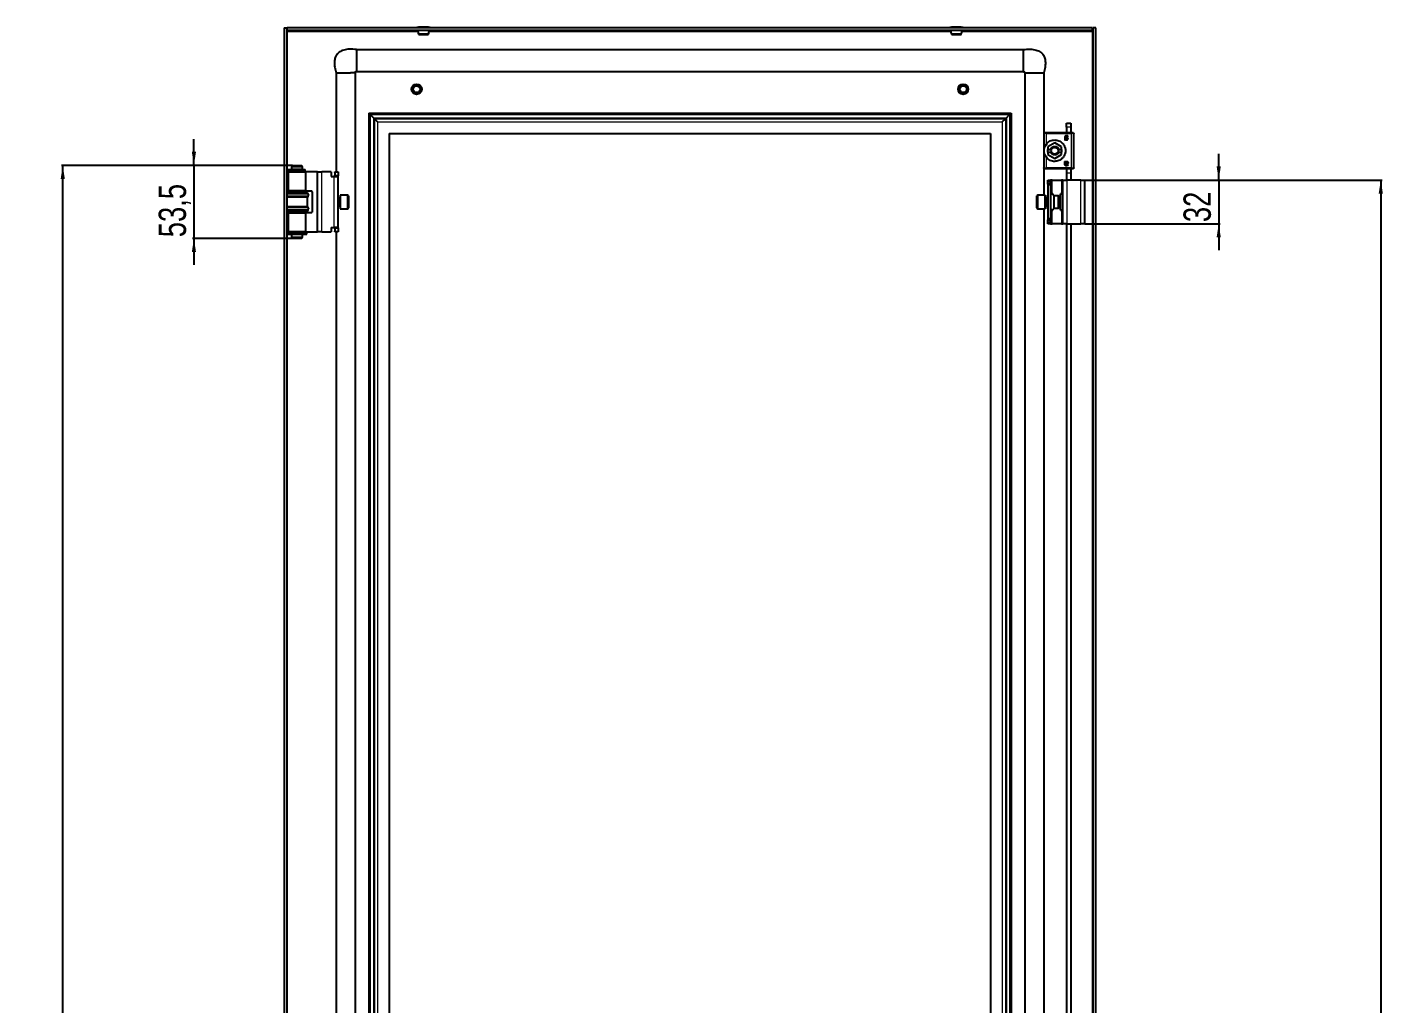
# Model space of a CAD drawing. Header units: millimetres. Extents: x -595 to 1655, y -1707 to 978.
# Drawn here: x 663 to 1655, y 8 to 723 of the extents above; entities that cross this region are included whole.
import ezdxf

# ---------------------------------------------------------------- set-up
doc = ezdxf.new("R2010")
doc.units = ezdxf.units.MM
doc.layers.add('FORMAT', color=7, linetype='Continuous')
doc.styles.add('SLDTEXTSTYLE0', font='TXT', dxfattribs={"width": 0.75})
doc.dimstyles.new('SLDDIMSTYLE0', dxfattribs={"dimtxt": 20, "dimasz": 10, "dimexe": 0, "dimexo": 0.0625, "dimgap": 5, "dimtad": 2, "dimdec": 1, "dimrnd": 1e-09, "dimzin": 12, "dimdsep": 46, "dimtxsty": 'SLDTEXTSTYLE0', "dimsah": 1, "dimcen": 0.09, "dimadec": 0, "dimazin": 3, "dimtfac": 1, "dimtofl": 0, "dimtmove": 0, "dimatfit": 3, "dimfxl": 0, "dimfrac": 2, "dimtolj": 1, "dimtzin": 12, "dimarcsym": 0})
doc.dimstyles.new('SLDDIMSTYLE1', dxfattribs={"dimtxt": 20, "dimasz": 10, "dimexe": 0, "dimexo": 0.0625, "dimgap": 5, "dimtad": 2, "dimdec": 1, "dimrnd": 1e-09, "dimzin": 12, "dimdsep": 46, "dimtxsty": 'SLDTEXTSTYLE0', "dimsah": 1, "dimcen": 0.09, "dimadec": 0, "dimazin": 3, "dimtfac": 1, "dimtmove": 0, "dimatfit": 0, "dimfxl": 0, "dimfrac": 2, "dimtolj": 1, "dimtzin": 12, "dimarcsym": 0})

# ---------------------------------------------------------------- blocks, each defined once
blk = doc.blocks.new('_D_6')
at = {"layer": 'FORMAT'}
for p, q in [((857.26, 621.59), (688.18, 621.59)), ((689.18, -1331.91), (689.18, 621.59)), ((857.26, -1331.91), (688.18, -1331.91))]:
    blk.add_line(p, q, dxfattribs=at)
for points in [[(689.18, 621.59), (687.65, 611.59), (690.72, 611.59)], [(689.18, -1331.91), (690.72, -1321.91), (687.65, -1321.91)]]:
    blk.add_solid(points, dxfattribs=at)
at = {"layer": 'FORMAT', "insert": (663.4, -395.8), "char_height": 20, "attachment_point": 1, "rotation": 90, "style": 'SLDTEXTSTYLE0'}
blk.add_mtext('1953,5', dxfattribs=at)
blk = doc.blocks.new('_D_7')
at = {"layer": 'FORMAT'}
for p, q in [((785.18, 621.59), (785.18, 640.82)), ((857.26, 621.59), (784.18, 621.59)), ((785.18, 621.59), (785.18, 568.09)), ((857.26, 568.09), (784.18, 568.09)), ((785.18, 568.09), (785.18, 548.86))]:
    blk.add_line(p, q, dxfattribs=at)
for points in [[(785.18, 621.59), (786.72, 631.59), (783.65, 631.59)], [(785.18, 568.09), (783.65, 558.09), (786.72, 558.09)]]:
    blk.add_solid(points, dxfattribs=at)
at = {"layer": 'FORMAT', "insert": (759.4, 568.98), "char_height": 20, "attachment_point": 1, "rotation": 90, "style": 'SLDTEXTSTYLE0'}
blk.add_mtext('53,5', dxfattribs=at)
blk = doc.blocks.new('_D_8')
at = {"layer": 'FORMAT'}
for p, q in [((1437.2, 610.84), (1654.8, 610.84)), ((1653.8, 610.84), (1653.8, -1321.16)), ((1437.2, -1321.16), (1654.8, -1321.16))]:
    blk.add_line(p, q, dxfattribs=at)
for points in [[(1653.8, 610.84), (1652.27, 600.84), (1655.34, 600.84)], [(1653.8, -1321.16), (1655.34, -1311.16), (1652.27, -1311.16)]]:
    blk.add_solid(points, dxfattribs=at)
at = {"layer": 'FORMAT', "insert": (1628.02, -384.72), "char_height": 20, "attachment_point": 1, "rotation": 90, "style": 'SLDTEXTSTYLE0'}
blk.add_mtext('1932', dxfattribs=at)
blk = doc.blocks.new('_D_9')
at = {"layer": 'FORMAT'}
for p, q in [((1535.19, 610.84), (1535.19, 630.07)), ((1437.2, 610.84), (1536.19, 610.84)), ((1535.19, 610.84), (1535.19, 578.84)), ((1437.2, 578.84), (1536.19, 578.84)), ((1535.19, 578.84), (1535.19, 559.61))]:
    blk.add_line(p, q, dxfattribs=at)
for points in [[(1535.19, 610.84), (1536.73, 620.84), (1533.66, 620.84)], [(1535.19, 578.84), (1533.66, 568.84), (1536.73, 568.84)]]:
    blk.add_solid(points, dxfattribs=at)
at = {"layer": 'FORMAT', "insert": (1509.41, 580.06), "char_height": 20, "attachment_point": 1, "rotation": 90, "style": 'SLDTEXTSTYLE0'}
blk.add_mtext('32', dxfattribs=at)

msp = doc.modelspace()

# ---------------------------------------------------------------- linework, layer by layer
at = {"color": 7, "linetype": 'Continuous', "lineweight": 25}
for p, q in [((851.19, 722.34), (853.19, 722.34)), ((851.19, 722.34), (851.19, -1432.66)), ((853.19, 722.34), (853.19, -1432.66)), ((853.49, 720.34), (853.49, 722.34)), ((1442.89, 722.34), (853.49, 722.34)), ((1442.89, 720.34), (853.49, 720.34)), ((853.79, 719.74), (853.59, 720.34)), ((953.19, 717.72), (949.6, 717.72)), ((950.09, 717.34), (956.29, 717.34)), ((956.78, 717.72), (953.19, 717.72)), ((1346.78, 717.72), (1339.6, 717.72)), ((1340.09, 717.34), (1346.29, 717.34)), ((1442.8, 720.34), (1442.59, 719.74)), ((1442.89, 720.34), (1442.89, 722.34)), ((1445.19, 722.34), (1443.19, 722.34)), ((1443.19, -1432.66), (1443.19, 722.34)), ((1445.19, -1432.66), (1445.19, 722.34)), ((904.19, 706.34), (904.19, 690.5)), ((904.19, 706.34), (1392.19, 706.34)), ((889.19, 689.34), (890.17, 689.34)), ((889.19, 689.34), (889.19, 616.84)), ((890.17, 689.34), (892.62, 689.34)), ((892.62, 689.34), (896.19, 689.34)), ((896.19, 689.34), (899.76, 689.34)), ((903.19, 689.34), (903.19, -1399.66)), ((904.19, 690.34), (1392.19, 690.34)), ((1393.19, 689.34), (1393.19, -1399.66)), ((1407.19, 689.34), (1407.19, 645.01)), ((913.19, 659.84), (913.19, -1370.16)), ((913.19, 659.84), (914.19, 658.84)), ((913.19, 659.84), (1383.19, 659.84)), ((914.29, 658.74), (916.6, 656.43)), ((916.6, 656.43), (917.29, 655.74)), ((917.29, 655.74), (919.6, 653.43)), ((1376.78, 653.43), (1379.09, 655.74)), ((1379.09, 655.74), (1379.78, 656.43)), ((1379.78, 656.43), (1382.09, 658.74)), ((1382.19, 658.84), (1383.19, 659.84)), ((1383.19, 659.84), (1383.19, -1370.16)), ((1427.19, 645.34), (1409.19, 645.34)), ((1423.89, 652.54), (1426.89, 652.54)), ((1423.89, 649.54), (1423.89, 652.54)), ((1423.89, 649.54), (1423.89, 645.34)), ((1426.89, 652.54), (1426.89, 649.54)), ((1426.89, 649.54), (1426.89, 645.34)), ((1427.79, 645.34), (1427.54, 645.34)), ((928.19, 644.84), (1368.19, 644.84)), ((928.19, 644.84), (928.19, -1355.16)), ((1368.19, 644.84), (1368.19, -1355.16)), ((1407.19, 644.84), (1407.19, 619.84)), ((1408.02, 635.47), (1409.53, 637.72)), ((1415.19, 638.06), (1410.24, 635.2)), ((1410.24, 635.2), (1410.24, 633.34)), ((1420.14, 635.2), (1415.19, 638.06)), ((1420.14, 633.34), (1420.14, 635.2)), ((1422.63, 642.3), (1422.63, 640.43)), ((1423.09, 640.43), (1423.09, 640.71)), ((1423.48, 640.4), (1423.09, 640.71)), ((1423.16, 642.05), (1423.16, 642.26)), ((1423.54, 642.05), (1423.16, 642.05)), ((1423.16, 641.69), (1423.59, 641.69)), ((1423.16, 641.1), (1423.16, 641.69)), ((1429.19, 619.84), (1429.19, 644.84)), ((1409.53, 626.96), (1408.02, 629.21)), ((1410.24, 633.34), (1412.2, 633.34)), ((1410.24, 631.34), (1410.24, 633.34)), ((1410.24, 631.34), (1410.24, 629.48)), ((1410.24, 631.34), (1412.2, 631.34)), ((1410.24, 629.48), (1415.19, 626.62)), ((1412.9, 633.34), (1412.2, 633.34)), ((1412.2, 631.34), (1412.9, 631.34)), ((1415.19, 626.62), (1420.14, 629.48)), ((1418.18, 633.34), (1417.48, 633.34)), ((1417.48, 631.34), (1418.18, 631.34)), ((1418.18, 633.34), (1420.14, 633.34)), ((1418.18, 631.34), (1420.14, 631.34)), ((1420.14, 633.34), (1420.14, 631.34)), ((1420.14, 629.48), (1420.14, 631.34)), ((853.54, 618.54), (853.54, 617.64)), ((853.54, 618.54), (866.43, 618.54)), ((853.54, 617.64), (866.43, 617.64)), ((854.24, 616.84), (854.24, 602.84)), ((854.24, 616.84), (867.14, 616.84)), ((857.27, 621.59), (856.69, 620.59)), ((856.69, 620.59), (856.69, 618.59)), ((864.69, 620.59), (856.69, 620.59)), ((861.45, 618.59), (856.69, 618.59)), ((856.69, 617.59), (856.69, 616.84)), ((861.45, 617.59), (856.69, 617.59)), ((857.19, 618.59), (857.19, 618.54)), ((857.19, 617.64), (857.19, 617.59)), ((857.27, 621.59), (864.11, 621.59)), ((864.69, 618.59), (861.45, 618.59)), ((864.69, 617.59), (861.45, 617.59)), ((864.69, 620.59), (864.11, 621.59)), ((864.19, 618.54), (864.19, 618.59)), ((864.19, 617.59), (864.19, 617.64)), ((864.69, 618.59), (864.69, 620.59)), ((864.69, 616.84), (864.69, 617.59)), ((866.43, 618.54), (866.52, 618.54)), ((866.43, 617.64), (866.52, 617.64)), ((866.52, 617.64), (866.52, 618.54)), ((866.52, 618.54), (866.72, 618.54)), ((866.52, 617.64), (866.72, 617.64)), ((866.72, 617.64), (866.72, 618.54)), ((867.14, 602.84), (867.14, 616.84)), ((875.24, 616.84), (867.14, 616.84)), ((875.74, 616.84), (875.24, 616.84)), ((875.74, 616.84), (878.74, 616.84)), ((875.74, 572.84), (875.74, 616.84)), ((885.74, 616.84), (878.74, 616.84)), ((885.74, 616.84), (885.74, 613.54)), ((888.24, 616.84), (890.74, 616.84)), ((888.24, 616.34), (888.24, 616.84)), ((888.24, 616.34), (888.24, 614.34)), ((890.74, 616.84), (890.74, 616.34)), ((890.74, 616.34), (890.74, 614.34)), ((1407.19, 619.66), (1407.19, 599.84)), ((1409.19, 619.34), (1427.19, 619.34)), ((1422.63, 622.38), (1422.63, 624.25)), ((1423.09, 624.25), (1423.09, 623.97)), ((1423.16, 622.99), (1423.16, 623.57)), ((1423.59, 622.99), (1423.16, 622.99)), ((1423.54, 622.63), (1423.16, 622.63)), ((1423.16, 622.63), (1423.16, 622.41)), ((1423.89, 619.43), (1423.89, 616.04)), ((1423.89, 616.04), (1423.89, 610.84)), ((1426.89, 619.43), (1426.89, 616.04)), ((1426.89, 616.04), (1426.89, 610.84)), ((1427.54, 619.34), (1427.79, 619.34)), ((885.74, 613.54), (887.74, 613.54)), ((887.74, 613.54), (890.74, 613.54)), ((888.24, 613.84), (888.24, 614.34)), ((890.74, 613.84), (888.24, 613.84)), ((888.24, 613.84), (888.24, 613.54)), ((890.74, 614.34), (890.74, 613.84)), ((890.74, 613.54), (890.74, 613.84)), ((890.74, 576.14), (890.74, 613.54)), ((1410.19, 610.84), (1412.19, 610.84)), ((1410.19, 609.84), (1410.19, 610.84)), ((1410.19, 608.84), (1410.19, 609.84)), ((1410.19, 607.84), (1410.19, 608.84)), ((1412.19, 607.84), (1410.19, 607.84)), ((1410.19, 607.84), (1410.19, 607.34)), ((1412.19, 607.34), (1410.19, 607.34)), ((1410.19, 607.34), (1410.19, 582.34)), ((1412.19, 610.84), (1412.19, 609.84)), ((1413.19, 610.84), (1412.19, 610.84)), ((1412.19, 608.84), (1412.19, 609.84)), ((1412.19, 608.84), (1412.19, 607.84)), ((1412.19, 607.84), (1412.19, 607.34)), ((1412.19, 607.34), (1412.19, 582.34)), ((1413.19, 610.84), (1420.19, 610.84)), ((1421.19, 610.84), (1420.19, 610.84)), ((1421.19, 610.84), (1424.19, 610.84)), ((1421.19, 578.84), (1421.19, 610.84)), ((1434.19, 610.84), (1424.19, 610.84)), ((1434.19, 610.84), (1437.19, 610.84)), ((1437.19, 578.84), (1437.19, 610.84)), ((853.19, 601.84), (868.19, 601.84)), ((868.19, 601.24), (853.19, 601.24)), ((868.19, 598.44), (853.19, 598.44)), ((867.14, 602.84), (854.24, 602.84)), ((856.69, 602.84), (856.69, 601.84)), ((864.69, 601.84), (864.69, 602.84)), ((867.14, 602.84), (871.24, 602.84)), ((868.19, 601.24), (868.19, 601.84)), ((868.89, 600.55), (868.19, 601.24)), ((868.19, 598.44), (868.89, 599.12)), ((868.19, 591.24), (868.19, 598.44)), ((871.74, 602.34), (871.74, 587.34)), ((891.99, 597.84), (890.74, 597.84)), ((897.64, 599.84), (892.24, 599.84)), ((892.24, 599.84), (892.24, 589.84)), ((898.24, 599.24), (898.24, 590.44)), ((1402.19, 592.59), (1402.19, 599.24)), ((1408.19, 599.84), (1402.79, 599.84)), ((1408.19, 592.28), (1408.19, 599.84)), ((1409.69, 597.84), (1408.44, 597.84)), ((1410.19, 599.84), (1409.69, 599.84)), ((1409.69, 599.84), (1409.69, 598.63)), ((1409.69, 598.63), (1409.69, 589.84)), ((1412.19, 600.84), (1413.19, 600.84)), ((1413.89, 600.84), (1413.19, 600.84)), ((1413.89, 600.84), (1413.89, 600.39)), ((1417.82, 599.34), (1414.69, 599.34)), ((1414.69, 590.34), (1414.69, 599.34)), ((1418.69, 598.84), (1417.82, 599.34)), ((1417.82, 590.34), (1417.82, 599.34)), ((1418.69, 590.84), (1418.69, 598.84)), ((1419.49, 588.84), (1419.49, 600.84)), ((1420.19, 600.84), (1419.49, 600.84)), ((1420.19, 600.84), (1421.19, 600.84)), ((868.19, 591.24), (853.19, 591.24)), ((868.19, 588.44), (853.19, 588.44)), ((853.19, 587.84), (868.19, 587.84)), ((854.24, 586.84), (854.24, 572.84)), ((854.24, 586.84), (867.14, 586.84)), ((856.69, 587.84), (856.69, 586.84)), ((864.69, 586.84), (864.69, 587.84)), ((867.14, 572.84), (867.14, 586.84)), ((871.24, 586.84), (867.14, 586.84)), ((868.89, 590.55), (868.19, 591.24)), ((868.19, 588.44), (868.89, 589.13)), ((868.19, 587.84), (868.19, 588.44)), ((890.74, 591.84), (891.99, 591.84)), ((892.24, 589.84), (897.64, 589.84)), ((1402.19, 590.44), (1402.19, 592.59)), ((1402.79, 589.84), (1408.19, 589.84)), ((1407.19, 589.84), (1407.19, -29.99)), ((1408.19, 589.84), (1408.19, 592.28)), ((1408.44, 591.84), (1409.69, 591.84)), ((1409.69, 589.84), (1410.19, 589.84)), ((1413.19, 588.84), (1412.19, 588.84)), ((1413.19, 588.84), (1413.89, 588.84)), ((1413.89, 589.29), (1413.89, 588.84)), ((1414.69, 590.34), (1417.82, 590.34)), ((1417.82, 590.34), (1418.69, 590.84)), ((1419.49, 588.84), (1420.19, 588.84)), ((1421.19, 588.84), (1420.19, 588.84)), ((885.74, 576.14), (887.74, 576.14)), ((885.74, 576.14), (885.74, 572.84)), ((890.74, 576.14), (887.74, 576.14)), ((888.24, 576.14), (888.24, 575.84)), ((888.24, 575.84), (890.74, 575.84)), ((888.24, 575.34), (888.24, 575.84)), ((890.74, 575.84), (890.74, 576.14)), ((890.74, 575.84), (890.74, 575.34)), ((1412.19, 582.34), (1410.19, 582.34)), ((1410.19, 582.34), (1410.19, 581.84)), ((1410.19, 581.84), (1412.19, 581.84)), ((1410.19, 580.84), (1410.19, 581.84)), ((1410.19, 579.84), (1410.19, 580.84)), ((1410.19, 578.84), (1410.19, 579.84)), ((1412.19, 578.84), (1410.19, 578.84)), ((1412.19, 582.34), (1412.19, 581.84)), ((1412.19, 581.84), (1412.19, 580.84)), ((1412.19, 579.84), (1412.19, 580.84)), ((1412.19, 579.84), (1412.19, 578.84)), ((1412.19, 578.84), (1413.19, 578.84)), ((1420.19, 578.84), (1413.19, 578.84)), ((1420.19, 578.84), (1421.19, 578.84)), ((1424.19, 578.84), (1421.19, 578.84)), ((1423.89, 578.84), (1423.89, -29.66)), ((1424.19, 578.84), (1434.19, 578.84)), ((1426.89, 578.84), (1426.89, -29.66)), ((1437.19, 578.84), (1434.19, 578.84)), ((853.54, 572.04), (853.54, 571.14)), ((853.54, 572.04), (857.53, 572.04)), ((853.54, 571.14), (857.53, 571.14)), ((867.14, 572.84), (854.24, 572.84)), ((856.69, 572.84), (856.69, 572.09)), ((861.45, 572.09), (856.69, 572.09)), ((856.69, 571.09), (856.69, 569.09)), ((861.45, 571.09), (856.69, 571.09)), ((856.69, 569.09), (857.27, 568.09)), ((856.69, 569.09), (861.45, 569.09)), ((857.19, 572.09), (857.19, 572.04)), ((857.19, 571.14), (857.19, 571.09)), ((861.34, 568.09), (857.27, 568.09)), ((857.53, 572.04), (858.18, 572.04)), ((857.53, 571.14), (858.18, 571.14)), ((858.18, 572.04), (858.52, 572.04)), ((858.18, 571.14), (858.52, 571.14)), ((858.52, 571.14), (858.52, 572.04)), ((858.52, 572.04), (858.52, 572.04)), ((858.52, 571.14), (858.52, 571.14)), ((864.11, 568.09), (861.34, 568.09)), ((864.69, 572.09), (861.45, 572.09)), ((864.69, 571.09), (861.45, 571.09)), ((861.45, 569.09), (864.69, 569.09)), ((863.61, 572.04), (863.61, 571.14)), ((863.61, 572.04), (863.63, 572.04)), ((863.61, 571.14), (863.63, 571.14)), ((863.63, 572.04), (864.93, 572.04)), ((863.63, 571.14), (864.93, 571.14)), ((864.11, 568.09), (864.69, 569.09)), ((864.19, 572.04), (864.19, 572.09)), ((864.19, 571.09), (864.19, 571.14)), ((864.69, 572.09), (864.69, 572.84)), ((864.69, 569.09), (864.69, 571.09)), ((864.93, 572.04), (865.65, 572.04)), ((864.93, 571.14), (865.65, 571.14)), ((865.65, 572.04), (867.84, 572.04)), ((865.65, 571.14), (867.84, 571.14)), ((867.14, 572.84), (875.24, 572.84)), ((867.84, 571.14), (867.84, 572.04)), ((875.24, 572.84), (875.74, 572.84)), ((878.74, 572.84), (875.74, 572.84)), ((878.74, 572.84), (885.74, 572.84)), ((888.24, 575.34), (888.24, 573.34)), ((888.24, 572.84), (888.24, 573.34)), ((890.74, 572.84), (888.24, 572.84)), ((889.19, 572.84), (889.19, -58.16)), ((890.74, 575.34), (890.74, 573.34)), ((890.74, 573.34), (890.74, 572.84))]:
    msp.add_line(p, q, dxfattribs=at)
at = {"color": 8, "linetype": 'Continuous', "lineweight": 18}
for p, q in [((853.79, 618.54), (853.79, 719.74)), ((853.79, 719.74), (949.14, 719.74)), ((953.19, 722.46), (948.33, 722.46)), ((953.19, 722.59), (948.44, 722.59)), ((957.94, 722.59), (953.19, 722.59)), ((958.05, 722.46), (953.19, 722.46)), ((957.23, 719.74), (1339.14, 719.74)), ((1348.05, 722.46), (1338.33, 722.46)), ((1347.94, 722.59), (1338.44, 722.59)), ((1347.23, 719.74), (1442.59, 719.74)), ((1442.59, 719.74), (1442.59, -1430.06)), ((914.19, 658.84), (914.19, -1369.16)), ((914.19, 658.84), (1382.19, 658.84)), ((914.29, 658.74), (914.29, -1369.06)), ((914.29, 658.74), (1382.09, 658.74)), ((916.6, 656.43), (1379.78, 656.43)), ((916.6, 656.43), (916.6, -1366.75)), ((917.29, 655.74), (1379.09, 655.74)), ((917.29, 655.74), (917.29, -1366.06)), ((1379.09, 655.74), (1379.09, -1366.06)), ((1379.78, 656.43), (1379.78, -1366.75)), ((1382.09, 658.74), (1382.09, -1369.06)), ((1382.19, 658.84), (1382.19, -1369.16)), ((919.6, 653.43), (1376.78, 653.43)), ((919.6, 653.43), (919.6, -1363.75)), ((1376.78, 653.43), (1376.78, -1363.75)), ((1426.89, 649.54), (1423.89, 649.54)), ((1409.19, 637.4), (1409.19, 644.84)), ((1409.19, 644.84), (1427.19, 644.84)), ((1427.19, 644.84), (1427.19, 619.84)), ((1409.19, 619.84), (1409.19, 627.28)), ((1415.19, 629.84), (1415.19, 629.19)), ((853.79, 601.84), (853.79, 617.64)), ((866.43, 618.54), (866.43, 617.64)), ((875.24, 616.84), (875.24, 572.84)), ((878.74, 572.84), (878.74, 616.84)), ((890.74, 616.34), (888.24, 616.34)), ((1427.19, 619.84), (1409.19, 619.84)), ((1423.89, 616.04), (1426.89, 616.04)), ((887.74, 576.14), (887.74, 613.54)), ((888.24, 614.34), (890.74, 614.34)), ((1412.19, 609.84), (1410.19, 609.84)), ((1410.19, 608.84), (1412.19, 608.84)), ((1413.19, 600.84), (1413.19, 610.84)), ((1420.19, 610.84), (1420.19, 600.84)), ((1424.19, 578.84), (1424.19, 610.84)), ((1434.19, 578.84), (1434.19, 610.84)), ((868.89, 600.55), (853.19, 600.55)), ((868.89, 599.12), (853.19, 599.12)), ((891.99, 597.43), (891.99, 597.84)), ((891.99, 591.84), (891.99, 597.43)), ((897.64, 589.84), (897.64, 599.84)), ((1402.79, 599.84), (1402.79, 592.28)), ((1408.44, 597.84), (1408.44, 591.84)), ((868.89, 590.55), (853.19, 590.55)), ((868.89, 589.13), (853.19, 589.13)), ((853.79, 572.04), (853.79, 587.84)), ((1402.79, 592.28), (1402.79, 589.84)), ((1413.19, 578.84), (1413.19, 588.84)), ((1420.19, 588.84), (1420.19, 578.84)), ((1412.19, 580.84), (1410.19, 580.84)), ((1410.19, 579.84), (1412.19, 579.84)), ((853.79, -56.46), (853.79, 571.14)), ((857.53, 572.04), (857.53, 571.14)), ((858.18, 572.04), (858.18, 571.14)), ((858.52, 572.04), (858.52, 571.14)), ((863.63, 572.04), (863.63, 571.14)), ((864.93, 572.04), (864.93, 571.14)), ((865.65, 572.04), (865.65, 571.14)), ((890.74, 575.34), (888.24, 575.34)), ((888.24, 573.34), (890.74, 573.34))]:
    msp.add_line(p, q, dxfattribs=at)
at = {"color": 7, "linetype": 'Continuous', "lineweight": 25}
for centre, radius in [((948.19, 677.34), 3.75), ((948.19, 677.34), 3), ((948.19, 677.34), 2.5), ((1348.19, 677.34), 3.75), ((1348.19, 677.34), 3), ((1348.19, 677.34), 2.5)]:
    msp.add_circle(centre, radius, dxfattribs=at)
for centre, radius, start, end in [((948.45, 722.46), 0.126, 96.02558, 180), ((974.09, 722.4), 25.77, 179.86102, 180.13898), ((953.19, 677.59), 45.25, 90.0016, 96.02558), ((955.31, 720.07), 6.18, 177.53422, 202.36543), ((950.09, 717.84), 0.5, 193.38346, 270), ((953.19, 677.59), 45.25, 83.97442, 89.9984), ((956.29, 717.84), 0.5, 270, 346.61654), ((951.07, 720.07), 6.18, 337.63457, 2.46578), ((957.92, 722.46), 0.126, 0, 83.97442), ((932.28, 722.4), 25.77, 359.86102, 0.13898), ((1338.45, 722.46), 0.126, 96.02558, 180), ((1364.09, 722.4), 25.77, 179.86102, 180.13898), ((1343.19, 677.59), 45.25, 90.0016, 96.02558), ((1345.31, 720.07), 6.18, 177.53422, 202.36543), ((1340.09, 717.84), 0.5, 193.38346, 270), ((1343.19, 677.59), 45.25, 83.97442, 89.9984), ((1346.29, 717.84), 0.5, 270, 346.61654), ((1341.07, 720.07), 6.18, 337.63457, 2.46578), ((1347.92, 722.46), 0.126, 0, 83.97442), ((1322.28, 722.4), 25.77, 359.86102, 0.13898), ((868.19, 599.84), 1, 314.427, 45.573), ((871.24, 602.34), 0.5, 0, 90), ((891.99, 598.09), 0.25, 270, 0), ((897.64, 599.24), 0.6, 360, 90), ((1402.79, 599.24), 0.6, 90, 180), ((1408.44, 598.09), 0.25, 180, 270), ((868.19, 589.84), 1, 314.427, 45.573), ((871.24, 587.34), 0.5, 270, 0), ((891.99, 591.59), 0.25, 0, 90), ((897.64, 590.44), 0.6, 270, 0), ((1402.79, 590.44), 0.6, 180, 270), ((1408.44, 591.59), 0.25, 90, 180)]:
    msp.add_arc(centre, radius, start, end, dxfattribs=at)
for points, knots in [([(853.49, 720.64), (853.46, 720.72), (853.35, 721.04), (853.23, 721.61), (853.2, 722.09), (853.19, 722.34)], [0, 0, 0, 0, 0.141742, 0.566203, 1, 1, 1, 1]), ([(853.49, 720.34), (853.54, 720.34), (853.59, 720.27), (853.69, 720.05), (853.74, 719.9), (853.79, 719.74)], [0, 0, 0, 0, 0.5, 0.5, 1, 1, 1, 1]), ([(1442.59, 719.74), (1442.64, 719.9), (1442.69, 720.05), (1442.79, 720.27), (1442.84, 720.34), (1442.89, 720.34)], [0, 0, 0, 0, 0.5, 0.5, 1, 1, 1, 1]), ([(1443.19, 722.34), (1443.16, 721.96), (1443.13, 721.39), (1442.95, 720.82), (1442.89, 720.62)], [0, 0, 0, 0, 0.662931, 1, 1, 1, 1]), ([(904.19, 706.34), (902.46, 706.51), (899.32, 706.81), (894.99, 706.3), (891.56, 704.87), (889.35, 702.55), (888.26, 699.79), (887.94, 696.74), (888.24, 693.18), (888.86, 690.69), (889.19, 689.34)], [0, 0, 0, 0, 0.176713, 0.320911, 0.440308, 0.54837, 0.6374, 0.738878, 0.858543, 1, 1, 1, 1]), ([(1392.19, 706.34), (1393.92, 706.51), (1397.06, 706.81), (1401.38, 706.3), (1404.81, 704.87), (1407.03, 702.55), (1408.11, 699.79), (1408.43, 696.74), (1408.14, 693.18), (1407.52, 690.69), (1407.19, 689.34)], [0, 0, 0, 0, 0.176713, 0.320911, 0.440308, 0.54837, 0.6374, 0.738878, 0.858543, 1, 1, 1, 1]), ([(1392.19, 706.34), (1392.19, 706.31), (1392.19, 706.25), (1392.19, 705.6), (1392.19, 704.14), (1392.19, 701.95), (1392.19, 699.95), (1392.19, 698.34), (1392.19, 696.73), (1392.19, 694.73), (1392.19, 692.55), (1392.19, 691.04), (1392.19, 690.64), (1392.19, 690.5)], [0, 0, 0, 0, 0.069165, 0.1363, 0.267291, 0.398282, 0.465417, 0.534583, 0.603748, 0.670883, 0.801874, 0.932865, 1, 1, 1, 1]), ([(903.08, 689.34), (903.05, 689.34), (902.96, 689.34), (902.51, 689.34), (902.21, 689.34)], [0, 0, 0, 0, 0.356727, 1, 1, 1, 1]), ([(903.15, 689.34), (903.17, 689.48), (903.19, 689.72), (903.33, 689.92), (903.45, 690.01), (903.5, 690.11), (903.52, 690.18), (903.53, 690.24), (903.55, 690.28), (903.57, 690.31), (903.6, 690.36), (903.66, 690.41), (903.78, 690.47), (903.97, 690.51), (904.11, 690.5), (904.19, 690.5)], [0, 0, 0, 0, 0.233411, 0.418546, 0.549351, 0.595026, 0.631329, 0.647111, 0.661994, 0.676639, 0.691742, 0.725563, 0.766794, 0.872627, 1, 1, 1, 1]), ([(903.19, 689.34), (903.34, 689.57), (903.61, 689.97), (904.01, 690.23), (904.19, 690.34)], [0, 0, 0, 0, 0.561561, 1, 1, 1, 1]), ([(1392.19, 690.5), (1392.29, 690.49), (1392.43, 690.47), (1392.58, 690.4), (1392.67, 690.34), (1392.72, 690.28), (1392.76, 690.21), (1392.79, 690.13), (1392.86, 689.96), (1393.03, 689.88), (1393.18, 689.65), (1393.21, 689.45), (1393.22, 689.34)], [0, 0, 0, 0, 0.146823, 0.202041, 0.247643, 0.28691, 0.323569, 0.360785, 0.40083, 0.628513, 0.79432, 1, 1, 1, 1]), ([(1393.19, 689.34), (1393.04, 689.57), (1392.77, 689.97), (1392.37, 690.23), (1392.19, 690.34)], [0, 0, 0, 0, 0.561561, 1, 1, 1, 1]), ([(1393.3, 689.34), (1393.33, 689.34), (1393.42, 689.34), (1393.87, 689.34), (1394.17, 689.34)], [0, 0, 0, 0, 0.350861, 1, 1, 1, 1]), ([(1409.19, 627.28), (1408.9, 627.66), (1408.33, 628.41), (1407.77, 629.66), (1407.42, 630.94), (1407.3, 632.34), (1407.42, 633.74), (1407.78, 635.02), (1408.33, 636.27), (1408.9, 637.02), (1409.19, 637.4)], [0, 0, 0, 0, 0.125762, 0.25037, 0.375307, 0.500139, 0.62481, 0.749763, 0.874888, 1, 1, 1, 1]), ([(1423.74, 643.34), (1423.59, 643.33), (1423.37, 643.32), (1423.09, 643.23), (1422.9, 643.11), (1422.76, 642.94), (1422.65, 642.67), (1422.64, 642.44), (1422.63, 642.3)], [0, 0, 0, 0, 0.250089, 0.382495, 0.500259, 0.622163, 0.750133, 1, 1, 1, 1]), ([(1422.63, 640.43), (1422.63, 640.42), (1422.63, 640.4), (1422.65, 640.38), (1422.67, 640.36), (1422.75, 640.34), (1422.81, 640.34), (1422.86, 640.34)], [0, 0, 0, 0, 0.124881, 0.183376, 0.250934, 0.500336, 1, 1, 1, 1]), ([(1422.86, 640.34), (1422.9, 640.34), (1422.97, 640.34), (1423.05, 640.36), (1423.07, 640.38), (1423.09, 640.4), (1423.09, 640.42), (1423.09, 640.43)], [0, 0, 0, 0, 0.499718, 0.749437, 0.810587, 0.875078, 1, 1, 1, 1]), ([(1423.09, 640.71), (1423.21, 640.6), (1423.4, 640.43), (1423.67, 640.32), (1423.84, 640.28), (1423.92, 640.28), (1423.96, 640.28)], [0, 0, 0, 0, 0.499113, 0.749325, 0.874665, 1, 1, 1, 1]), ([(1423.16, 642.26), (1423.16, 642.35), (1423.17, 642.49), (1423.23, 642.66), (1423.3, 642.77), (1423.41, 642.85), (1423.53, 642.9), (1423.66, 642.92), (1423.75, 642.93), (1423.8, 642.93)], [0, 0, 0, 0, 0.250023, 0.382539, 0.499802, 0.620838, 0.749652, 0.874777, 1, 1, 1, 1]), ([(1423.88, 640.69), (1423.81, 640.7), (1423.67, 640.71), (1423.41, 640.84), (1423.26, 641), (1423.16, 641.1)], [0, 0, 0, 0, 0.249939, 0.499864, 1, 1, 1, 1]), ([(1424.92, 641.12), (1424.92, 641.2), (1424.91, 641.36), (1424.82, 641.58), (1424.66, 641.75), (1424.39, 641.92), (1424.01, 642.03), (1423.7, 642.04), (1423.54, 642.05)], [0, 0, 0, 0, 0.125049, 0.249886, 0.370856, 0.49982, 0.749609, 1, 1, 1, 1]), ([(1423.59, 641.69), (1423.69, 641.69), (1423.87, 641.68), (1424.09, 641.62), (1424.24, 641.53), (1424.33, 641.43), (1424.39, 641.3), (1424.39, 641.21), (1424.39, 641.16)], [0, 0, 0, 0, 0.279652, 0.500248, 0.629485, 0.750186, 0.875763, 1, 1, 1, 1]), ([(1424.81, 642.84), (1424.81, 642.9), (1424.81, 642.98), (1424.74, 643.07), (1424.61, 643.16), (1424.28, 643.29), (1423.96, 643.32), (1423.74, 643.34)], [0, 0, 0, 0, 0.124693, 0.187182, 0.249773, 0.500039, 1, 1, 1, 1]), ([(1423.8, 642.93), (1423.96, 642.91), (1424.2, 642.88), (1424.45, 642.76), (1424.58, 642.69), (1424.65, 642.65), (1424.69, 642.64), (1424.7, 642.63)], [0, 0, 0, 0, 0.4987, 0.749508, 0.874949, 0.946783, 1, 1, 1, 1]), ([(1424.39, 641.16), (1424.39, 641.1), (1424.38, 641), (1424.32, 640.88), (1424.25, 640.81), (1424.17, 640.75), (1424.08, 640.72), (1423.98, 640.7), (1423.91, 640.69), (1423.88, 640.69)], [0, 0, 0, 0, 0.249168, 0.373635, 0.49939, 0.619394, 0.749656, 0.87477, 1, 1, 1, 1]), ([(1423.96, 640.28), (1424.09, 640.29), (1424.27, 640.3), (1424.49, 640.38), (1424.65, 640.48), (1424.77, 640.61), (1424.9, 640.82), (1424.91, 641), (1424.92, 641.12)], [0, 0, 0, 0, 0.25007, 0.379181, 0.500499, 0.62417, 0.750842, 1, 1, 1, 1]), ([(1424.7, 642.63), (1424.72, 642.63), (1424.73, 642.64), (1424.75, 642.65), (1424.76, 642.66), (1424.78, 642.68), (1424.8, 642.72), (1424.8, 642.77), (1424.81, 642.81), (1424.81, 642.83), (1424.81, 642.84)], [0, 0, 0, 0, 0.128825, 0.180169, 0.243397, 0.36986, 0.499864, 0.749649, 0.843476, 1, 1, 1, 1]), ([(1422.63, 624.25), (1422.63, 624.26), (1422.63, 624.28), (1422.65, 624.3), (1422.67, 624.32), (1422.75, 624.34), (1422.81, 624.34), (1422.86, 624.34)], [0, 0, 0, 0, 0.124884, 0.1863766, 0.2509142, 0.5003223, 1, 1, 1, 1]), ([(1423.74, 621.34), (1423.67, 621.34), (1423.52, 621.34), (1423.3, 621.38), (1423.09, 621.45), (1422.9, 621.57), (1422.76, 621.74), (1422.65, 622.01), (1422.64, 622.23), (1422.63, 622.38)], [0, 0, 0, 0, 0.125255, 0.250437, 0.383066, 0.500493, 0.622629, 0.75025, 1, 1, 1, 1]), ([(1422.86, 624.34), (1422.9, 624.34), (1422.96, 624.34), (1423.03, 624.32), (1423.06, 624.31), (1423.07, 624.3), (1423.09, 624.28), (1423.09, 624.26), (1423.09, 624.25)], [0, 0, 0, 0, 0.499162, 0.644242, 0.749698, 0.813605, 0.875217, 1, 1, 1, 1]), ([(1423.09, 623.97), (1423.21, 624.08), (1423.4, 624.25), (1423.71, 624.38), (1423.88, 624.39), (1423.96, 624.4)], [0, 0, 0, 0, 0.499364, 0.749701, 1, 1, 1, 1]), ([(1423.16, 623.57), (1423.26, 623.68), (1423.41, 623.84), (1423.63, 623.95), (1423.77, 623.98), (1423.84, 623.98), (1423.88, 623.99)], [0, 0, 0, 0, 0.499765, 0.749504, 0.874771, 1, 1, 1, 1]), ([(1423.16, 622.41), (1423.16, 622.37), (1423.16, 622.28), (1423.18, 622.15), (1423.23, 622.02), (1423.3, 621.91), (1423.41, 621.83), (1423.57, 621.76), (1423.71, 621.76), (1423.8, 621.75)], [0, 0, 0, 0, 0.125295, 0.250514, 0.383518, 0.50035, 0.621938, 0.750243, 1, 1, 1, 1]), ([(1424.92, 623.55), (1424.92, 623.52), (1424.92, 623.44), (1424.89, 623.28), (1424.82, 623.1), (1424.66, 622.92), (1424.39, 622.76), (1424.01, 622.65), (1423.7, 622.64), (1423.54, 622.63)], [0, 0, 0, 0, 0.062637, 0.125278, 0.250072, 0.374841, 0.499994, 0.749696, 1, 1, 1, 1]), ([(1424.39, 623.52), (1424.39, 623.47), (1424.39, 623.38), (1424.33, 623.25), (1424.24, 623.15), (1424.1, 623.06), (1423.87, 623), (1423.69, 622.99), (1423.59, 622.99)], [0, 0, 0, 0, 0.124446, 0.249795, 0.37, 0.499734, 0.719932, 1, 1, 1, 1]), ([(1424.81, 621.84), (1424.81, 621.81), (1424.81, 621.76), (1424.79, 621.67), (1424.74, 621.61), (1424.61, 621.52), (1424.28, 621.39), (1423.96, 621.36), (1423.74, 621.34)], [0, 0, 0, 0, 0.062686, 0.125173, 0.187628, 0.250185, 0.500314, 1, 1, 1, 1]), ([(1423.8, 621.75), (1423.96, 621.76), (1424.27, 621.79), (1424.53, 622), (1424.69, 622.04), (1424.7, 622.05)], [0, 0, 0, 0, 0.498852, 0.946609, 1, 1, 1, 1]), ([(1423.88, 623.99), (1423.95, 623.98), (1424.05, 623.98), (1424.17, 623.93), (1424.25, 623.87), (1424.32, 623.8), (1424.36, 623.71), (1424.39, 623.61), (1424.39, 623.55), (1424.39, 623.52)], [0, 0, 0, 0, 0.249623, 0.37714, 0.499734, 0.62273, 0.749812, 0.874876, 1, 1, 1, 1]), ([(1423.96, 624.4), (1424.09, 624.39), (1424.27, 624.38), (1424.49, 624.29), (1424.65, 624.2), (1424.77, 624.07), (1424.9, 623.86), (1424.91, 623.68), (1424.92, 623.55)], [0, 0, 0, 0, 0.25007, 0.379559, 0.500499, 0.624556, 0.750843, 1, 1, 1, 1]), ([(1424.7, 622.05), (1424.72, 622.04), (1424.73, 622.04), (1424.75, 622.03), (1424.76, 622.02), (1424.78, 621.99), (1424.8, 621.93), (1424.81, 621.88), (1424.81, 621.84)], [0, 0, 0, 0, 0.13107, 0.182437, 0.243796, 0.371388, 0.500442, 1, 1, 1, 1]), ([(1414.69, 599.34), (1414.51, 599.49), (1414.17, 599.8), (1413.97, 600.37), (1413.61, 600.67), (1413.27, 600.8), (1412.91, 600.77), (1412.56, 600.58), (1412.31, 600.22), (1412.23, 599.92), (1412.19, 599.77)], [0, 0, 0, 0, 0.1856756, 0.3710252, 0.4669372, 0.5621716, 0.6563466, 0.7515528, 0.8738418, 1, 1, 1, 1]), ([(1412.19, 589.91), (1412.23, 589.76), (1412.31, 589.46), (1412.56, 589.1), (1412.91, 588.91), (1413.27, 588.88), (1413.61, 589.01), (1413.97, 589.31), (1414.17, 589.88), (1414.51, 590.19), (1414.69, 590.34)], [0, 0, 0, 0, 0.126158, 0.248447, 0.343653, 0.437828, 0.533063, 0.628975, 0.814324, 1, 1, 1, 1])]:
    msp.add_open_spline(points, degree=3, knots=knots, dxfattribs=at)
for points in [[(902.21, 689.34), (901.88, 689.34), (901.22, 689.34), (900.24, 689.34), (899.76, 689.34)], [(1394.17, 689.34), (1394.5, 689.34), (1395.16, 689.34), (1396.13, 689.34), (1396.62, 689.34)], [(1396.62, 689.34), (1397.18, 689.34), (1398.31, 689.34), (1399.56, 689.34), (1400.19, 689.34)], [(1400.19, 689.34), (1400.82, 689.34), (1402.07, 689.34), (1403.2, 689.34), (1403.76, 689.34)], [(1403.76, 689.34), (1404.24, 689.34), (1405.22, 689.34), (1405.88, 689.34), (1406.21, 689.34)], [(1406.21, 689.34), (1406.49, 689.34), (1407.06, 689.34), (1407.15, 689.34), (1407.19, 689.34)], [(1407.69, 645.34), (1407.62, 645.33), (1407.49, 645.32), (1407.33, 645.2), (1407.21, 645.04), (1407.2, 644.9), (1407.19, 644.84)], [(1409.19, 645.34), (1408.99, 645.34), (1408.6, 645.34), (1408.1, 645.34), (1407.76, 645.34), (1407.71, 645.34), (1407.69, 645.34)], [(1428.69, 645.34), (1428.67, 645.34), (1428.62, 645.34), (1428.27, 645.34), (1427.78, 645.34), (1427.39, 645.34), (1427.19, 645.34)], [(1428.69, 645.34), (1428.75, 645.33), (1428.89, 645.32), (1429.05, 645.2), (1429.17, 645.04), (1429.18, 644.9), (1429.19, 644.84)], [(1409.19, 637.4), (1409.58, 637.81), (1410.37, 638.64), (1411.86, 639.51), (1413.48, 640.08), (1414.62, 640.15), (1415.19, 640.19)], [(1412.2, 633.34), (1412.33, 633.64), (1412.6, 634.24), (1413.32, 634.94), (1414.21, 635.39), (1415.19, 635.54), (1416.17, 635.39), (1417.06, 634.94), (1417.78, 634.24), (1418.04, 633.64), (1418.18, 633.34)], [(1415.19, 640.19), (1416.22, 640.07), (1418.27, 639.84), (1420.88, 638.02), (1422.63, 635.43), (1423.24, 632.34), (1422.63, 629.25), (1420.88, 626.66), (1418.27, 624.84), (1416.22, 624.61), (1415.19, 624.49)], [(1415.19, 624.49), (1414.62, 624.52), (1413.48, 624.6), (1411.86, 625.17), (1410.37, 626.04), (1409.58, 626.87), (1409.19, 627.28)], [(1415.19, 629.19), (1414.86, 629.22), (1414.21, 629.28), (1413.32, 629.75), (1412.6, 630.43), (1412.33, 631.04), (1412.2, 631.34)], [(1412.9, 631.34), (1412.84, 631.5), (1412.72, 631.82), (1412.67, 632.34), (1412.72, 632.86), (1412.84, 633.18), (1412.9, 633.34)], [(1412.9, 633.34), (1413.01, 633.55), (1413.24, 633.98), (1413.8, 634.46), (1414.46, 634.78), (1414.95, 634.82), (1415.19, 634.84)], [(1415.19, 629.84), (1414.95, 629.86), (1414.46, 629.9), (1413.8, 630.22), (1413.24, 630.7), (1413.01, 631.13), (1412.9, 631.34)], [(1415.19, 634.84), (1415.43, 634.82), (1415.91, 634.78), (1416.57, 634.46), (1417.13, 633.98), (1417.36, 633.55), (1417.48, 633.34)], [(1418.18, 631.34), (1418.04, 631.04), (1417.78, 630.43), (1417.06, 629.75), (1416.17, 629.28), (1415.52, 629.22), (1415.19, 629.19)], [(1417.48, 631.34), (1417.36, 631.13), (1417.13, 630.7), (1416.57, 630.22), (1415.91, 629.9), (1415.43, 629.86), (1415.19, 629.84)], [(1417.48, 633.34), (1417.54, 633.18), (1417.66, 632.86), (1417.7, 632.34), (1417.66, 631.82), (1417.54, 631.5), (1417.48, 631.34)], [(1407.69, 619.34), (1407.62, 619.35), (1407.49, 619.36), (1407.33, 619.48), (1407.21, 619.64), (1407.2, 619.77), (1407.19, 619.84)], [(1407.69, 619.34), (1407.71, 619.34), (1407.76, 619.34), (1408.1, 619.34), (1408.6, 619.34), (1408.99, 619.34), (1409.19, 619.34)], [(1427.19, 619.34), (1427.39, 619.34), (1427.78, 619.34), (1428.27, 619.34), (1428.62, 619.34), (1428.67, 619.34), (1428.69, 619.34)], [(1429.19, 619.84), (1429.18, 619.77), (1429.17, 619.64), (1429.05, 619.48), (1428.89, 619.36), (1428.75, 619.35), (1428.69, 619.34)]]:
    msp.add_open_spline(points, degree=3, dxfattribs=at)
at = {"color": 8, "linetype": 'Continuous', "lineweight": 18}
for points in [[(1409.19, 645.34), (1409.19, 645.33), (1409.19, 645.32), (1409.19, 645.2), (1409.19, 645.04), (1409.19, 644.9), (1409.19, 644.84)], [(1427.19, 644.84), (1427.19, 644.9), (1427.19, 645.04), (1427.19, 645.2), (1427.19, 645.32), (1427.19, 645.33), (1427.19, 645.34)], [(1409.19, 644.84), (1408.93, 644.84), (1408.4, 644.84), (1407.74, 644.84), (1407.28, 644.84), (1407.22, 644.84), (1407.19, 644.84)], [(1429.19, 644.84), (1429.16, 644.84), (1429.1, 644.84), (1428.64, 644.84), (1427.97, 644.84), (1427.45, 644.84), (1427.19, 644.84)], [(1407.19, 619.84), (1407.22, 619.84), (1407.28, 619.84), (1407.74, 619.84), (1408.4, 619.84), (1408.93, 619.84), (1409.19, 619.84)], [(1409.19, 619.84), (1409.19, 619.77), (1409.19, 619.64), (1409.19, 619.48), (1409.19, 619.36), (1409.19, 619.35), (1409.19, 619.34)], [(1427.19, 619.34), (1427.19, 619.35), (1427.19, 619.36), (1427.19, 619.48), (1427.19, 619.64), (1427.19, 619.77), (1427.19, 619.84)], [(1427.19, 619.84), (1427.45, 619.84), (1427.97, 619.84), (1428.64, 619.84), (1429.1, 619.84), (1429.16, 619.84), (1429.19, 619.84)]]:
    msp.add_open_spline(points, degree=3, dxfattribs=at)

# ---------------------------------------------------------------- dimensions: what is measured, and where the dimension line sits
at = {"layer": 'FORMAT'}
for base, p1, p2, dimstyle, picture, middle in [((785.18, 568.09), (857.27, 621.59), (857.27, 568.09), 'SLDDIMSTYLE1', '_D_7', (785.18, 594.84)), ((1535.19, 578.84), (1437.19, 610.84), (1437.19, 578.84), 'SLDDIMSTYLE1', '_D_9', (1535.19, 594.84)), ((689.18, 621.59), (857.27, -1331.91), (857.27, 621.59), 'SLDDIMSTYLE0', '_D_6', (689.18, -355.16)), ((1653.8, -1321.16), (1437.19, 610.84), (1437.19, -1321.16), 'SLDDIMSTYLE0', '_D_8', (1653.8, -355.16))]:
    dim = msp.add_linear_dim(base=base, p1=p1, p2=p2, angle=90, dimstyle=dimstyle, dxfattribs=at)
    dim.commit()
    dim.dimension.update_dxf_attribs({"geometry": picture, "text_midpoint": middle, "dimtype": 160})

doc.saveas('drawing.dxf')
